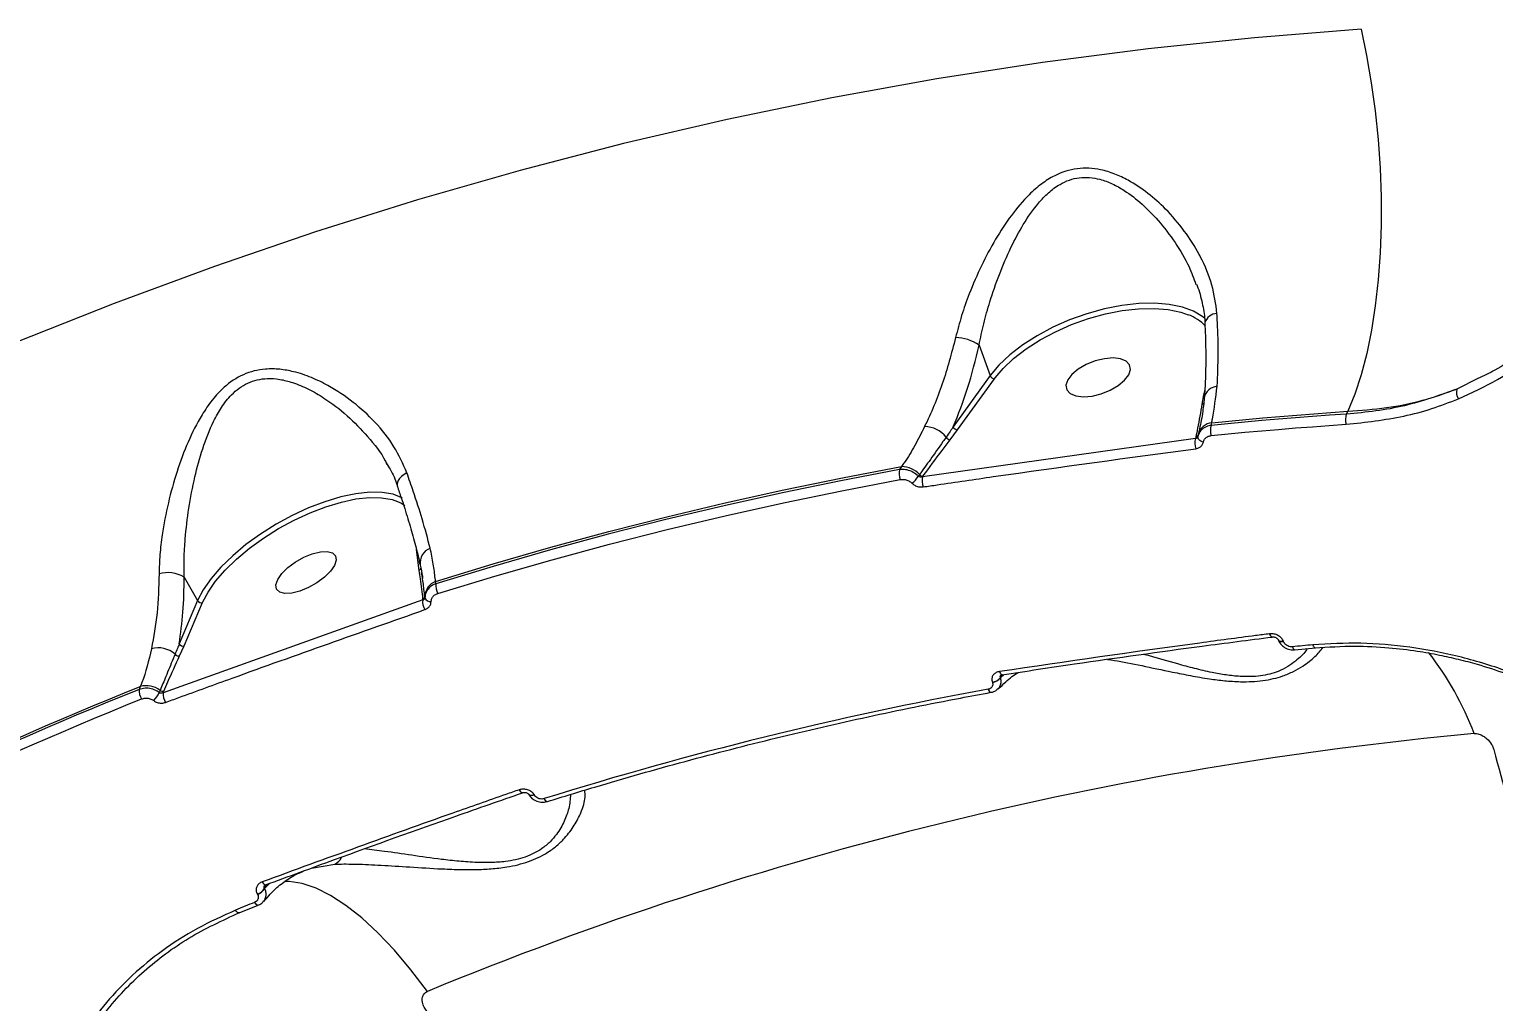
# Model space of a CAD drawing. Header units: millimetres. Extents: x -6328 to 5334, y -5037 to 4112.
# Drawn here: x -2770.5 to -2576.2, y 1034.1 to 1163.1 of the extents above; entities that cross this region are included whole.
import ezdxf

# ---------------------------------------------------------------- set-up
doc = ezdxf.new("R2010")
doc.units = ezdxf.units.MM
for name, color, linetype in [('DIKOM_ОБЪЕКТ', 7, 'Continuous'), ('DIKOM_РАЗМЕР_ЗОНА', 7, 'Continuous'), ('DIKOM_РАЗМЕР_ОБЪЕКТА', 7, 'Continuous')]:
    doc.layers.add(name, color=color, linetype=linetype)
doc.styles.add('style1', font='arial.ttf', dxfattribs={"width": 0.8})
doc.dimstyles.new('1-50', dxfattribs={"dimtxt": 300, "dimasz": 200, "dimexe": 100, "dimexo": 0, "dimgap": 100, "dimtad": 1, "dimtxsty": 'style1', "dimcen": 200, "dimclrd": 7, "dimclre": 7, "dimclrt": 7, "dimadec": 1, "dimazin": 2, "dimtfac": 1, "dimtmove": 0, "dimatfit": 2, "dimfxl": 0, "dimlwd": 25, "dimlwe": 18, "dimarcsym": 0})

# ---------------------------------------------------------------- blocks, each defined once
blk = doc.blocks.new('*D2')
at = {"layer": 'Defpoints', "color": 0, "transparency": 16777216}
for p in [(-5303.77, 2121.42), (-1621.11, 2121.42), (560.33, -2395.62)]:
    blk.add_point(p, dxfattribs=at)
at = {"layer": 'DIKOM_РАЗМЕР_ОБЪЕКТА', "color": 7, "lineweight": 18, "transparency": 16777216}
for p, q in [((-1621.11, 2121.42), (-5403.77, 2121.42)), ((560.33, -2395.62), (-5403.77, -2395.62))]:
    blk.add_line(p, q, dxfattribs=at)
at = {"layer": 'DIKOM_РАЗМЕР_ОБЪЕКТА', "color": 7, "lineweight": 25, "transparency": 16777216}
blk.add_line((-5303.77, -2195.62), (-5303.77, 1921.42), dxfattribs=at)
at = {"layer": 'DIKOM_РАЗМЕР_ОБЪЕКТА', "color": 7, "transparency": 16777216}
for points in [[(-5337.11, 1921.42), (-5270.44, 1921.42), (-5303.77, 2121.42)], [(-5337.11, -2195.62), (-5270.44, -2195.62), (-5303.77, -2395.62)]]:
    blk.add_solid(points, dxfattribs=at)
at = {"layer": 'DIKOM_РАЗМЕР_ОБЪЕКТА', "color": 7, "transparency": 16777216, "insert": (-5556.94, -137.1), "char_height": 300, "attachment_point": 5, "rotation": 90, "style": 'style1'}
blk.add_mtext('4500', dxfattribs=at)
blk = doc.blocks.new('*D3')
at = {"layer": 'Defpoints', "color": 0, "transparency": 16777216}
for p in [(-1814.92, 4111.71), (-5877.98, -3895.62), (33.33, -3895.62)]:
    blk.add_point(p, dxfattribs=at)
at = {"layer": 'DIKOM_РАЗМЕР_ЗОНА', "color": 7, "lineweight": 18, "transparency": 16777216}
for p, q in [((-1814.92, 4111.71), (-5977.98, 4111.71)), ((33.33, -3895.62), (-5977.98, -3895.62))]:
    blk.add_line(p, q, dxfattribs=at)
at = {"layer": 'DIKOM_РАЗМЕР_ЗОНА', "color": 7, "lineweight": 25, "transparency": 16777216}
blk.add_line((-5877.98, 3911.71), (-5877.98, -3695.62), dxfattribs=at)
at = {"layer": 'DIKOM_РАЗМЕР_ЗОНА', "color": 7, "transparency": 16777216}
for points in [[(-5911.31, 3911.71), (-5844.65, 3911.71), (-5877.98, 4111.71)], [(-5911.31, -3695.62), (-5844.65, -3695.62), (-5877.98, -3895.62)]]:
    blk.add_solid(points, dxfattribs=at)
at = {"layer": 'DIKOM_РАЗМЕР_ЗОНА', "color": 7, "transparency": 16777216, "insert": (-6131.15, 108.05), "char_height": 300, "attachment_point": 5, "rotation": 90, "style": 'style1'}
blk.add_mtext('8000', dxfattribs=at)

msp = doc.modelspace()

# ---------------------------------------------------------------- linework, layer by layer
at = {"layer": 'DIKOM_ОБЪЕКТ', "color": 7, "linetype": 'Continuous', "lineweight": 15}
for p, q in [((-2644.467, 1121.204), (-2642.985, 1117.156)), ((-2642.985, 1117.156), (-2647.891, 1110.363)), ((-2647.312, 1109.959), (-2642.405, 1116.752)), ((-2642.405, 1116.752), (-2642.321, 1116.867)), ((-2578.264, 1116.757), (-2581.068, 1115.363)), ((-2614.662, 1114.61), (-2614.887, 1113.374)), ((-2614.508, 1115.328), (-2614.662, 1114.61)), ((-2595.525, 1112.422), (-2595.726, 1112.05)), ((-2648.294, 1108.65), (-2647.312, 1109.959)), ((-2613.666, 1110.55), (-2613.59, 1110.91)), ((-2615.749, 1108.808), (-2651.961, 1103.731)), ((-2615.707, 1109.005), (-2615.749, 1108.808)), ((-2615.356, 1109.372), (-2615.416, 1109.091)), ((-2723.149, 1105.57), (-2723.052, 1105.368)), ((-2654.755, 1105.084), (-2655.032, 1104.692)), ((-2652.37, 1104.019), (-2652.536, 1103.789)), ((-2651.961, 1103.731), (-2651.909, 1103.804)), ((-2719.159, 1094.123), (-2718.975, 1092.31)), ((-2718.975, 1092.31), (-2718.83, 1091.279)), ((-2749.969, 1090.401), (-2748.184, 1087.302)), ((-2716.567, 1089.538), (-2716.6, 1089.853)), ((-2718.312, 1087.391), (-2752.753, 1075.068)), ((-2748.184, 1087.302), (-2750.633, 1081.552)), ((-2749.978, 1081.286), (-2747.529, 1087.036)), ((-2747.529, 1087.036), (-2747.478, 1087.153)), ((-2718.318, 1087.449), (-2718.312, 1087.391)), ((-2750.576, 1079.958), (-2749.978, 1081.286)), ((-2604.76, 1082.102), (-2604.749, 1082.072)), ((-2604.05, 1081.844), (-2604.058, 1081.865)), ((-2602.543, 1080.762), (-2599.832, 1081.02)), ((-2641.629, 1077.087), (-2641.389, 1077.453)), ((-2641.62, 1077.066), (-2641.629, 1077.087)), ((-2641.12, 1077.493), (-2641.62, 1077.066)), ((-2755.797, 1075.889), (-2755.957, 1075.508)), ((-2753.175, 1075.383), (-2753.3, 1075.089)), ((-2752.753, 1075.068), (-2752.664, 1075.277)), ((-2642.702, 1076.465), (-2642.694, 1076.443)), ((-2705.058, 1061.798), (-2705.043, 1061.803)), ((-2703.484, 1061.472), (-2703.496, 1061.493)), ((-2733.066, 1051.801), (-2729.997, 1052.325)), ((-2739.31, 1049.106), (-2739.067, 1049.608)), ((-2738.66, 1049.743), (-2739.298, 1049.085)), ((-2740.262, 1048.323), (-2740.249, 1048.302)), ((-2739.298, 1049.085), (-2739.31, 1049.106)), ((-2742.676, 1045.842), (-2740.153, 1046.873))]:
    msp.add_line(p, q, dxfattribs=at)
at = {"layer": 'DIKOM_ОБЪЕКТ', "color": 7, "linetype": 'Continuous', "lineweight": 15, "flags": 128}
for points in [[(-2593.769, 1163.129), (-2607.907, 1162.015), (-2622.008, 1160.547), (-2636.063, 1158.728), (-2650.065, 1156.558), (-2664.007, 1154.037), (-2677.881, 1151.169), (-2691.678, 1147.954), (-2705.393, 1144.394), (-2719.016, 1140.49), (-2732.541, 1136.246), (-2745.96, 1131.664), (-2759.266, 1126.745), (-2772.451, 1121.493), (-2785.508, 1115.91)], [(-2593.769, 1163.129), (-2593.03, 1159.635), (-2592.403, 1156.011), (-2591.894, 1152.29), (-2591.507, 1148.508), (-2591.247, 1144.697), (-2591.115, 1140.893), (-2591.113, 1137.131), (-2591.241, 1133.444), (-2591.497, 1129.867), (-2591.879, 1126.432), (-2592.384, 1123.17), (-2593.008, 1120.111), (-2593.743, 1117.284), (-2594.585, 1114.713), (-2595.525, 1112.422)], [(-2614.458, 1124.691), (-2614.781, 1124.964), (-2615.989, 1125.703), (-2617.479, 1126.259), (-2619.216, 1126.62), (-2621.163, 1126.778), (-2623.277, 1126.729), (-2625.512, 1126.475), (-2627.82, 1126.02), (-2630.148, 1125.375), (-2632.448, 1124.555), (-2634.667, 1123.576), (-2636.758, 1122.461), (-2638.675, 1121.234), (-2640.376, 1119.921), (-2641.823, 1118.552), (-2642.985, 1117.156)], [(-2642.321, 1116.867), (-2641.278, 1118.105), (-2639.875, 1119.433), (-2638.226, 1120.706), (-2636.367, 1121.896), (-2634.339, 1122.977), (-2632.187, 1123.926), (-2629.957, 1124.722), (-2627.699, 1125.347), (-2625.462, 1125.788), (-2623.294, 1126.035), (-2621.244, 1126.082), (-2619.356, 1125.929), (-2617.671, 1125.579), (-2616.703, 1125.249)], [(-2629.468, 1114.451), (-2628.248, 1114.749), (-2627.06, 1115.224), (-2626.002, 1115.837), (-2625.158, 1116.539), (-2624.597, 1117.272), (-2624.364, 1117.978), (-2624.479, 1118.598), (-2624.932, 1119.084), (-2625.686, 1119.394), (-2626.681, 1119.505), (-2627.835, 1119.408), (-2629.055, 1119.11), (-2630.243, 1118.635), (-2631.301, 1118.021), (-2632.145, 1117.32), (-2632.706, 1116.587), (-2632.939, 1115.881), (-2632.824, 1115.261), (-2632.371, 1114.775), (-2631.617, 1114.464), (-2630.622, 1114.353), (-2629.468, 1114.451)], [(-2595.726, 1112.05), (-2597.971, 1111.896), (-2600.216, 1111.733), (-2602.46, 1111.56), (-2604.703, 1111.377), (-2606.946, 1111.185), (-2609.187, 1110.983), (-2611.427, 1110.771), (-2613.666, 1110.55)], [(-2613.59, 1110.91), (-2611.335, 1111.134), (-2609.079, 1111.347), (-2606.823, 1111.551), (-2604.565, 1111.744), (-2602.306, 1111.929), (-2600.047, 1112.103), (-2597.786, 1112.267), (-2595.525, 1112.422)], [(-2613.648, 1109.2), (-2611.414, 1109.421), (-2609.179, 1109.632), (-2606.943, 1109.834), (-2604.706, 1110.026), (-2602.468, 1110.208), (-2600.228, 1110.381), (-2597.989, 1110.544), (-2595.748, 1110.698)], [(-2614.695, 1108.327), (-2614.862, 1108.383), (-2615.015, 1108.453), (-2615.149, 1108.536), (-2615.261, 1108.63), (-2615.347, 1108.731), (-2615.404, 1108.835), (-2615.43, 1108.941), (-2615.425, 1109.043)], [(-2720.417, 1104.262), (-2720.79, 1104.035), (-2721.113, 1103.782), (-2721.374, 1103.511), (-2721.564, 1103.233), (-2721.678, 1102.956), (-2721.711, 1102.689), (-2721.681, 1102.499)], [(-2716.6, 1089.853), (-2708.975, 1092.169), (-2701.316, 1094.368), (-2693.626, 1096.45), (-2685.906, 1098.414), (-2678.157, 1100.259), (-2670.381, 1101.986), (-2662.58, 1103.595), (-2654.755, 1105.084)], [(-2655.032, 1104.692), (-2662.817, 1103.209), (-2670.579, 1101.607), (-2678.316, 1099.888), (-2686.026, 1098.051), (-2693.708, 1096.097), (-2701.359, 1094.027), (-2708.98, 1091.84), (-2716.567, 1089.538)], [(-2716.32, 1088.236), (-2708.749, 1090.533), (-2701.146, 1092.715), (-2693.511, 1094.781), (-2685.847, 1096.73), (-2678.154, 1098.563), (-2670.435, 1100.278), (-2662.69, 1101.876), (-2654.922, 1103.356)], [(-2720.981, 1100.897), (-2721.064, 1100.944), (-2722.241, 1101.409), (-2723.675, 1101.656), (-2725.336, 1101.679), (-2727.187, 1101.478), (-2729.188, 1101.056), (-2731.294, 1100.424), (-2733.459, 1099.595), (-2735.637, 1098.587), (-2737.779, 1097.422), (-2739.839, 1096.126), (-2741.771, 1094.727), (-2743.533, 1093.256), (-2745.087, 1091.745), (-2746.398, 1090.227), (-2747.438, 1088.735), (-2748.184, 1087.302)], [(-2747.478, 1087.153), (-2746.806, 1088.425), (-2745.797, 1089.872), (-2744.526, 1091.344), (-2743.019, 1092.809), (-2741.31, 1094.236), (-2739.437, 1095.592), (-2737.44, 1096.849), (-2735.362, 1097.978), (-2733.251, 1098.956), (-2731.151, 1099.76), (-2729.108, 1100.373), (-2727.169, 1100.782), (-2725.374, 1100.977), (-2723.763, 1100.955), (-2722.372, 1100.715), (-2721.993, 1100.599)], [(-2721.993, 1100.599), (-2721.231, 1100.264), (-2720.691, 1099.907)], [(-2734.604, 1088.559), (-2735.679, 1088.292), (-2736.6, 1088.248), (-2737.294, 1088.43), (-2737.703, 1088.822), (-2737.796, 1089.395), (-2737.563, 1090.1), (-2737.025, 1090.882), (-2736.224, 1091.676), (-2735.226, 1092.418), (-2734.111, 1093.049), (-2732.97, 1093.516), (-2731.896, 1093.783), (-2730.974, 1093.827), (-2730.28, 1093.646), (-2729.871, 1093.253), (-2729.779, 1092.681), (-2730.011, 1091.975), (-2730.55, 1091.194), (-2731.35, 1090.4), (-2732.348, 1089.657), (-2733.463, 1089.027), (-2734.604, 1088.559)], [(-2718.025, 1087.661), (-2718.034, 1087.751), (-2718.044, 1087.846)], [(-2605.919, 1082.887), (-2605.856, 1082.745), (-2605.786, 1082.63), (-2605.713, 1082.546), (-2605.639, 1082.497), (-2605.572, 1082.483)], [(-2605.572, 1082.483), (-2605.567, 1082.483), (-2605.556, 1082.484)], [(-2604.058, 1081.865), (-2604.214, 1081.855), (-2604.358, 1081.862), (-2604.486, 1081.887), (-2604.595, 1081.93), (-2604.68, 1081.988), (-2604.74, 1082.06), (-2604.762, 1082.107)], [(-2604.05, 1081.844), (-2604.206, 1081.833), (-2604.35, 1081.841), (-2604.478, 1081.866), (-2604.587, 1081.908), (-2604.672, 1081.966), (-2604.732, 1082.038), (-2604.751, 1082.078)], [(-2602.873, 1081.164), (-2602.823, 1081.038), (-2602.768, 1080.933), (-2602.709, 1080.85), (-2602.648, 1080.794), (-2602.586, 1080.765), (-2602.543, 1080.762)], [(-2641.756, 1077.879), (-2641.694, 1077.737), (-2641.627, 1077.622), (-2641.557, 1077.537), (-2641.487, 1077.487), (-2641.422, 1077.472)], [(-2641.422, 1077.472), (-2641.42, 1077.472), (-2641.409, 1077.473)], [(-2755.957, 1075.508), (-2758.045, 1074.663), (-2760.13, 1073.81), (-2762.212, 1072.947), (-2764.29, 1072.076), (-2766.364, 1071.195), (-2768.435, 1070.306), (-2770.502, 1069.407), (-2772.566, 1068.5)], [(-2772.521, 1068.833), (-2770.444, 1069.747), (-2768.362, 1070.652), (-2766.277, 1071.548), (-2764.188, 1072.434), (-2762.095, 1073.312), (-2759.999, 1074.18), (-2757.9, 1075.039), (-2755.797, 1075.889)], [(-2643.266, 1075.519), (-2643.206, 1075.395), (-2643.142, 1075.29), (-2643.077, 1075.209), (-2643.011, 1075.153), (-2642.947, 1075.125), (-2642.892, 1075.123)], [(-2772.193, 1067.245), (-2770.134, 1068.15), (-2768.072, 1069.046), (-2766.006, 1069.934), (-2763.936, 1070.813), (-2761.862, 1071.682), (-2759.786, 1072.543), (-2757.705, 1073.394), (-2755.622, 1074.237)], [(-2705.513, 1062.177), (-2705.424, 1062.042), (-2705.332, 1061.933), (-2705.243, 1061.853), (-2705.157, 1061.807), (-2705.08, 1061.795), (-2705.058, 1061.798)], [(-2704.223, 1061.565), (-2704.21, 1061.542), (-2704.206, 1061.536)], [(-2703.496, 1061.493), (-2703.646, 1061.45), (-2703.788, 1061.425), (-2703.916, 1061.42), (-2704.028, 1061.434), (-2704.12, 1061.466), (-2704.188, 1061.517), (-2704.219, 1061.557)], [(-2703.484, 1061.472), (-2703.634, 1061.429), (-2703.776, 1061.405), (-2703.904, 1061.399), (-2704.016, 1061.413), (-2704.107, 1061.446), (-2704.176, 1061.496), (-2704.205, 1061.535)], [(-2702.202, 1061.005), (-2702.129, 1060.884), (-2702.053, 1060.782), (-2701.978, 1060.704), (-2701.905, 1060.65), (-2701.836, 1060.622), (-2701.774, 1060.622), (-2701.771, 1060.623)], [(-2739.608, 1049.964), (-2739.52, 1049.828), (-2739.43, 1049.718), (-2739.343, 1049.637), (-2739.262, 1049.589), (-2739.19, 1049.576), (-2739.168, 1049.579)], [(-2717.681, 1035.427), (-2719.88, 1038.292), (-2722.078, 1040.885), (-2724.259, 1043.185), (-2726.406, 1045.175), (-2728.501, 1046.839), (-2730.53, 1048.165), (-2732.475, 1049.141), (-2734.322, 1049.76), (-2736.056, 1050.018), (-2736.646, 1050.023)], [(-2742.677, 1045.842), (-2742.696, 1045.836), (-2742.758, 1045.836), (-2742.83, 1045.862), (-2742.908, 1045.914), (-2742.99, 1045.99), (-2743.074, 1046.089), (-2743.157, 1046.207)], [(-2740.631, 1047.239), (-2740.548, 1047.121), (-2740.465, 1047.022), (-2740.383, 1046.946), (-2740.305, 1046.893), (-2740.234, 1046.867), (-2740.171, 1046.867), (-2740.153, 1046.873)]]:
    msp.add_lwpolyline(points, dxfattribs=at)
at = {"layer": 'DIKOM_ОБЪЕКТ', "color": 7, "linetype": 'Continuous', "lineweight": 15}
for centre, radius, start, end in [((-2612.799, 1123.632), 1.786, 92.97932, 161.87466), ((-2618.911, 1119.448), 6.207, 43.58124, 69.16635), ((-2647.641, 1116.64), 5.559, 55.19138, 89.43119), ((-2642.385, 1117.398), 0.647, 201.98052, 268.24128), ((-2612.644, 1113.799), 1.965, 96.37841, 168.33181), ((-2579.62, 1114.975), 1.499, 165.00875, 217.04852), ((-2614.983, 1113.84), 0.476, 281.70451, 315.4785), ((-2593.57, 1111.338), 2.27, 161.7239, 196.38893), ((-2651.799, 1106.574), 3.827, 39.25274, 88.56418), ((-2647.292, 1110.605), 0.647, 201.98052, 268.24128), ((-2613.34, 1108.84), 2.085, 96.88522, 165.25657), ((-2611.517, 1109.903), 2.244, 163.26103, 198.247), ((-2648.252, 1109.313), 0.665, 208.52767, 266.35953), ((-2613.675, 1108.209), 2.158, 163.88281, 200.32863), ((-2615.77, 1109.415), 0.415, 278.69486, 345.45627), ((-2652.899, 1104.195), 2.19, 166.88576, 202.53231), ((-2654.757, 1101.876), 3.208, 41.91885, 89.9602), ((-2655.503, 1105.684), 3.521, 307.09426, 327.42858), ((-2651.889, 1104.447), 0.644, 221.68398, 268.25317), ((-2649.736, 1103.186), 2.291, 166.22664, 200.41974), ((-2719.177, 1092.753), 0.486, 294.49625, 330.00279), ((-2716.588, 1092.303), 2.071, 110.53413, 187.77657), ((-2752.131, 1086.843), 4.163, 58.71563, 106.4292), ((-2719.028, 1091.71), 0.474, 294.68774, 347.97264), ((-2715.767, 1087.731), 2.279, 111.42081, 177.12163), ((-2714.464, 1089.263), 2.121, 172.54841, 208.96195), ((-2747.676, 1087.614), 0.596, 211.48515, 284.25692), ((-2716.286, 1087.153), 2.039, 173.28854, 211.2025), ((-2718.498, 1087.867), 0.455, 293.39087, 357.34207), ((-2717.258, 1087.993), 0.835, 203.39561, 274.13575), ((-2753.438, 1077.656), 3.377, 48.11496, 105.16378), ((-2750.125, 1081.864), 0.596, 211.48515, 284.25692), ((-2554.538, 587.8), 495.726, 95.28041, 95.59545), ((-2750.71, 1080.551), 0.608, 218.77578, 282.66626), ((-2617.686, 1054.824), 41.67, 20.83339, 37.91309), ((-2642.906, 1078.053), 1.601, 277.30718, 322.90496), ((-2642.897, 1078.031), 1.601, 277.30811, 322.90914), ((-2753.876, 1075.377), 2.085, 176.40003, 213.15404), ((-2754.988, 1073.035), 2.966, 52.32448, 105.83107), ((-2756.878, 1076.698), 3.923, 316.90615, 335.78252), ((-2752.81, 1075.854), 0.595, 232.25245, 284.23588), ((-2750.593, 1074.907), 2.166, 175.72287, 211.25105), ((-2554.658, 588.801), 494.719, 100.31782, 107.35192), ((-2534.473, 590.693), 480.992, 95.28057, 112.38917), ((-2730.742, 1053.988), 1.822, 294.1231, 335.81532), ((-2740.825, 1049.976), 1.747, 288.80637, 330.11721), ((-2740.812, 1049.955), 1.747, 288.80722, 330.12169), ((-2553.732, 586.14), 497.537, 112.0644, 112.37867)]:
    msp.add_arc(centre, radius, start, end, dxfattribs=at)
for points, knots in [([(-2580.816, 1114.072), (-2579.054, 1114.883), (-2575.805, 1116.379), (-2571.647, 1119.278), (-2568.145, 1122.412), (-2565.129, 1125.96), (-2562.639, 1129.885), (-2560.682, 1134.134), (-2559.269, 1138.668), (-2558.445, 1143.449), (-2558.148, 1148.405), (-2558.433, 1151.804), (-2558.575, 1153.501)], [0, 0, 0, 0, 0.1166812, 0.2150846, 0.3137979, 0.4122009, 0.510061, 0.6082268, 0.7060845, 0.8039539, 0.9021323, 1, 1, 1, 1]), ([(-2559.221, 1153.937), (-2559.047, 1151.483), (-2558.783, 1147.769), (-2559.278, 1142.983), (-2560.16, 1138.339), (-2561.681, 1133.95), (-2563.791, 1129.911), (-2566.303, 1126.118), (-2569.38, 1122.719), (-2572.985, 1119.821), (-2575.619, 1118.001), (-2577.495, 1117.119), (-2578.264, 1116.757)], [0, 0, 0, 0, 0.1546351, 0.2339744, 0.3138952, 0.4686421, 0.5480155, 0.6279626, 0.7837306, 0.8636268, 0.9441016, 1, 1, 1, 1]), ([(-2612.892, 1125.416), (-2613.057, 1126.673), (-2613.395, 1129.239), (-2614.506, 1131.821), (-2615.766, 1134.215), (-2617.167, 1136.418), (-2619.488, 1139.139), (-2622.015, 1141.407), (-2624.306, 1142.949), (-2626.447, 1143.961), (-2628.697, 1144.653), (-2631.476, 1144.81), (-2634.151, 1143.944), (-2636.227, 1142.62), (-2638.195, 1140.891), (-2640.253, 1138.444), (-2642.339, 1135.25), (-2644.202, 1131.745), (-2645.683, 1128.322), (-2646.835, 1125.104), (-2647.334, 1123.173), (-2647.585, 1122.199)], [0, 0, 0, 0, 0.0713192, 0.1455334, 0.1511418, 0.2166827, 0.2835494, 0.3372077, 0.3918209, 0.425165, 0.4591144, 0.5134567, 0.5679412, 0.6040748, 0.6411273, 0.7022452, 0.7649113, 0.8302388, 0.8968703, 0.9479885, 1, 1, 1, 1]), ([(-2644.467, 1121.204), (-2644.276, 1122.15), (-2643.889, 1124.057), (-2642.99, 1127.214), (-2641.81, 1130.621), (-2640.332, 1134.073), (-2638.633, 1137.276), (-2636.959, 1139.707), (-2635.288, 1141.462), (-2633.546, 1142.774), (-2631.196, 1143.628), (-2628.738, 1143.397), (-2626.753, 1142.648), (-2624.843, 1141.575), (-2622.775, 1139.957), (-2620.498, 1137.63), (-2618.392, 1134.836), (-2616.666, 1131.974), (-2615.969, 1130.05), (-2615.685, 1129.266)], [0, 0, 0, 0, 0.0587772, 0.1185253, 0.193584, 0.2699873, 0.3388765, 0.4091542, 0.4481524, 0.488114, 0.5448933, 0.6015945, 0.63745, 0.6742192, 0.7343082, 0.795616, 0.8708449, 0.9473752, 1, 1, 1, 1]), ([(-2615.612, 1129.287), (-2615.584, 1129.222), (-2615.227, 1128.405), (-2614.848, 1126.828), (-2614.509, 1125.175), (-2614.516, 1124.313), (-2614.517, 1124.176)], [0, 0, 0, 0, 0.0385877, 0.4893304, 0.9183285, 1, 1, 1, 1]), ([(-2612.862, 1115.752), (-2612.798, 1117.165), (-2612.679, 1119.775), (-2612.769, 1123.163), (-2612.869, 1125.007), (-2612.892, 1125.416)], [0, 0, 0, 0, 0.4786869, 0.8843747, 1, 1, 1, 1]), ([(-2614.514, 1124.185), (-2614.484, 1123.599), (-2614.399, 1121.967), (-2614.37, 1119.467), (-2614.408, 1116.692), (-2614.517, 1115.031), (-2614.572, 1114.205)], [0, 0, 0, 0, 0.158075, 0.440026, 0.7214576, 1, 1, 1, 1]), ([(-2647.585, 1122.199), (-2648.136, 1120.111), (-2649.252, 1115.874), (-2650.832, 1112.163), (-2651.698, 1110.41), (-2651.703, 1110.4)], [0, 0, 0, 0, 0.4913944, 0.9970665, 1, 1, 1, 1]), ([(-2647.891, 1110.363), (-2647.226, 1112.027), (-2645.881, 1115.389), (-2644.942, 1119.252), (-2644.467, 1121.204)], [0, 0, 0, 0, 0.4947656, 1, 1, 1, 1]), ([(-2720.417, 1104.262), (-2720.934, 1105.436), (-2721.988, 1107.827), (-2724.514, 1110.959), (-2727.486, 1113.699), (-2730.381, 1115.641), (-2733.08, 1116.951), (-2735.234, 1117.675), (-2737.292, 1118.045), (-2739.567, 1118.089), (-2742.188, 1117.447), (-2744.534, 1115.859), (-2746.292, 1113.946), (-2747.938, 1111.538), (-2749.529, 1108.349), (-2750.986, 1104.401), (-2752.135, 1100.242), (-2752.846, 1096.533), (-2753.232, 1093.366), (-2753.283, 1091.684), (-2753.308, 1090.836)], [0, 0, 0, 0, 0.0741124, 0.1510356, 0.2205987, 0.2917262, 0.3343346, 0.3775455, 0.4100567, 0.4432595, 0.4962516, 0.5490834, 0.5885348, 0.6289782, 0.6961141, 0.7650066, 0.8354346, 0.9076279, 0.9534372, 1, 1, 1, 1]), ([(-2749.969, 1090.401), (-2749.983, 1091.22), (-2750.011, 1092.872), (-2749.826, 1095.94), (-2749.394, 1099.582), (-2748.625, 1103.614), (-2747.57, 1107.506), (-2746.378, 1110.604), (-2745.053, 1112.984), (-2743.629, 1114.822), (-2741.613, 1116.341), (-2739.289, 1116.86), (-2737.262, 1116.702), (-2735.405, 1116.231), (-2733.43, 1115.395), (-2730.962, 1113.962), (-2728.259, 1111.889), (-2725.553, 1109.052), (-2723.787, 1106.911), (-2723.19, 1105.656), (-2723.149, 1105.57)], [0, 0, 0, 0, 0.0505675, 0.101924, 0.1799132, 0.259716, 0.3329743, 0.4077693, 0.4491042, 0.4913942, 0.5446466, 0.5976295, 0.6309344, 0.6652692, 0.7107602, 0.7570248, 0.8335161, 0.9115732, 0.9939149, 1, 1, 1, 1]), ([(-2613.59, 1110.91), (-2613.556, 1111.078), (-2613.274, 1112.501), (-2613.055, 1114.228), (-2612.862, 1115.752)], [0, 0, 0, 0, 0.1178594, 1, 1, 1, 1]), ([(-2614.569, 1114.198), (-2614.642, 1113.507), (-2614.801, 1111.992), (-2615.146, 1110.359), (-2615.322, 1109.54), (-2615.354, 1109.391)], [0, 0, 0, 0, 0.4065359, 0.8922029, 1, 1, 1, 1]), ([(-2595.748, 1110.698), (-2593.165, 1110.979), (-2589.258, 1111.405), (-2584.346, 1112.726), (-2581.995, 1113.622), (-2580.816, 1114.072)], [0, 0, 0, 0, 0.4927604, 0.7454691, 1, 1, 1, 1]), ([(-2581.068, 1115.363), (-2583.343, 1114.553), (-2586.785, 1113.327), (-2591.79, 1112.406), (-2594.411, 1112.169), (-2595.726, 1112.05)], [0, 0, 0, 0, 0.4928082, 0.7454985, 1, 1, 1, 1]), ([(-2595.525, 1112.422), (-2593.798, 1112.548), (-2590.402, 1112.794), (-2585.547, 1113.788), (-2582.567, 1114.836), (-2581.068, 1115.363)], [0, 0, 0, 0, 0.3395438, 0.667762, 1, 1, 1, 1]), ([(-2614.887, 1113.374), (-2615.069, 1112.307), (-2615.318, 1110.856), (-2615.625, 1109.392), (-2615.707, 1109.005)], [0, 0, 0, 0, 0.7353037, 1, 1, 1, 1]), ([(-2651.703, 1110.4), (-2652.128, 1109.549), (-2652.979, 1107.84), (-2654.002, 1106.138), (-2654.631, 1105.256), (-2654.755, 1105.084)], [0, 0, 0, 0, 0.4438965, 0.8911134, 1, 1, 1, 1]), ([(-2647.891, 1110.363), (-2648.027, 1110.162), (-2648.333, 1109.704), (-2648.656, 1109.25), (-2648.836, 1108.996)], [0, 0, 0, 0, 0.4403356, 1, 1, 1, 1]), ([(-2613.666, 1110.55), (-2613.773, 1110.531), (-2614.14, 1110.469), (-2614.697, 1110.209), (-2615.221, 1109.705), (-2615.357, 1109.264), (-2615.425, 1109.043)], [0, 0, 0, 0, 0.1209496, 0.4144473, 0.7069479, 1, 1, 1, 1]), ([(-2648.836, 1108.996), (-2648.978, 1108.796), (-2649.687, 1107.797), (-2650.859, 1106.126), (-2651.89, 1104.688), (-2652.37, 1104.019)], [0, 0, 0, 0, 0.1178903, 0.5894817, 1, 1, 1, 1]), ([(-2651.909, 1103.804), (-2651.073, 1104.949), (-2649.894, 1106.564), (-2648.655, 1108.179), (-2648.294, 1108.65)], [0, 0, 0, 0, 0.7088229, 1, 1, 1, 1]), ([(-2615.425, 1109.043), (-2615.438, 1109.002), (-2615.465, 1108.918), (-2615.566, 1108.838), (-2615.668, 1108.809), (-2615.733, 1108.808), (-2615.749, 1108.808)], [0, 0, 0, 0, 0.2930283, 0.5923651, 0.9005743, 1, 1, 1, 1]), ([(-2615.699, 1107.459), (-2615.65, 1107.467), (-2615.447, 1107.5), (-2615.129, 1107.64), (-2614.816, 1107.933), (-2614.736, 1108.196), (-2614.695, 1108.327)], [0, 0, 0, 0, 0.0963825, 0.3985513, 0.6990818, 1, 1, 1, 1]), ([(-2614.695, 1108.327), (-2614.655, 1108.459), (-2614.574, 1108.722), (-2614.262, 1109.015), (-2613.931, 1109.161), (-2613.712, 1109.192), (-2613.648, 1109.2)], [0, 0, 0, 0, 0.2927357, 0.5851066, 0.8788379, 1, 1, 1, 1]), ([(-2651.883, 1102.386), (-2651.263, 1102.478), (-2648.163, 1102.939), (-2636.069, 1104.71), (-2624.651, 1106.251), (-2615.699, 1107.459)], [0, 0, 0, 0, 0.0512253, 0.2561273, 1, 1, 1, 1]), ([(-2723.144, 1105.57), (-2722.968, 1105.289), (-2722.388, 1104.364), (-2721.903, 1103.319), (-2721.699, 1102.559), (-2721.679, 1102.485)], [0, 0, 0, 0, 0.2818649, 0.9302988, 1, 1, 1, 1]), ([(-2717.314, 1094.242), (-2717.65, 1095.513), (-2718.266, 1097.839), (-2719.378, 1101.305), (-2720.128, 1103.439), (-2720.417, 1104.262)], [0, 0, 0, 0, 0.4251179, 0.7780799, 1, 1, 1, 1]), ([(-2652.536, 1103.789), (-2652.59, 1103.841), (-2652.843, 1104.086), (-2653.398, 1104.444), (-2654.227, 1104.724), (-2654.764, 1104.703), (-2655.032, 1104.692)], [0, 0, 0, 0, 0.0813858, 0.3857913, 0.6937318, 1, 1, 1, 1]), ([(-2721.693, 1102.494), (-2721.511, 1101.966), (-2720.994, 1100.458), (-2720.265, 1098.126), (-2719.513, 1095.531), (-2718.976, 1093.496), (-2718.74, 1092.418), (-2718.661, 1092.057)], [0, 0, 0, 0, 0.1334528, 0.3807489, 0.6285567, 0.8757912, 1, 1, 1, 1]), ([(-2654.922, 1103.356), (-2654.755, 1103.371), (-2654.422, 1103.402), (-2653.909, 1103.255), (-2653.567, 1103.051), (-2653.412, 1102.906), (-2653.38, 1102.876)], [0, 0, 0, 0, 0.30774, 0.6158747, 0.9190999, 1, 1, 1, 1]), ([(-2653.38, 1102.876), (-2653.36, 1102.856), (-2653.218, 1102.722), (-2652.898, 1102.517), (-2652.388, 1102.356), (-2652.051, 1102.376), (-2651.883, 1102.386)], [0, 0, 0, 0, 0.0523938, 0.3650475, 0.6827341, 1, 1, 1, 1]), ([(-2651.961, 1103.731), (-2652.028, 1103.713), (-2652.157, 1103.677), (-2652.352, 1103.693), (-2652.476, 1103.743), (-2652.529, 1103.783), (-2652.536, 1103.789)], [0, 0, 0, 0, 0.3345066, 0.654902, 0.9517867, 1, 1, 1, 1]), ([(-2716.6, 1089.853), (-2716.618, 1089.991), (-2716.71, 1090.691), (-2716.873, 1092.1), (-2717.167, 1093.526), (-2717.314, 1094.242)], [0, 0, 0, 0, 0.1088866, 0.5528039, 1, 1, 1, 1]), ([(-2753.308, 1090.836), (-2753.357, 1089.076), (-2753.456, 1085.515), (-2754.03, 1082.46), (-2754.321, 1080.915)], [0, 0, 0, 0, 0.4942419, 1, 1, 1, 1]), ([(-2718.83, 1091.279), (-2718.77, 1090.912), (-2718.563, 1089.653), (-2718.42, 1088.363), (-2718.318, 1087.449)], [0, 0, 0, 0, 0.2911771, 1, 1, 1, 1]), ([(-2718.65, 1092.02), (-2718.535, 1091.516), (-2718.396, 1090.91), (-2718.335, 1090.34), (-2718.325, 1090.245)], [0, 0, 0, 0, 0.8320325, 1, 1, 1, 1]), ([(-2718.044, 1087.846), (-2718.06, 1087.999), (-2718.141, 1088.767), (-2718.257, 1089.821), (-2718.406, 1090.732), (-2718.452, 1091.012)], [0, 0, 0, 0, 0.1476568, 0.7383038, 1, 1, 1, 1]), ([(-2750.633, 1081.552), (-2750.437, 1082.927), (-2750.042, 1085.699), (-2749.994, 1088.825), (-2749.969, 1090.401)], [0, 0, 0, 0, 0.4960566, 1, 1, 1, 1]), ([(-2716.567, 1089.538), (-2716.658, 1089.502), (-2716.997, 1089.366), (-2717.494, 1088.999), (-2717.929, 1088.38), (-2717.993, 1087.901), (-2718.025, 1087.661)], [0, 0, 0, 0, 0.1092315, 0.4079413, 0.7031128, 1, 1, 1, 1]), ([(-2718.025, 1087.661), (-2718.032, 1087.618), (-2718.047, 1087.53), (-2718.14, 1087.441), (-2718.236, 1087.402), (-2718.298, 1087.393), (-2718.312, 1087.391)], [0, 0, 0, 0, 0.2865198, 0.589779, 0.9137368, 1, 1, 1, 1]), ([(-2718.031, 1086.096), (-2717.992, 1086.111), (-2717.805, 1086.181), (-2717.519, 1086.377), (-2717.256, 1086.733), (-2717.217, 1087.017), (-2717.198, 1087.159)], [0, 0, 0, 0, 0.0810482, 0.3908327, 0.6951449, 1, 1, 1, 1]), ([(-2717.198, 1087.159), (-2717.179, 1087.301), (-2717.14, 1087.585), (-2716.877, 1087.94), (-2716.579, 1088.145), (-2716.375, 1088.217), (-2716.32, 1088.236)], [0, 0, 0, 0, 0.2954348, 0.5903659, 0.8901389, 1, 1, 1, 1]), ([(-2752.444, 1073.783), (-2751.855, 1073.998), (-2748.91, 1075.076), (-2737.419, 1079.258), (-2726.551, 1083.091), (-2718.031, 1086.096)], [0, 0, 0, 0, 0.0512253, 0.2561273, 1, 1, 1, 1]), ([(-2605.919, 1082.887), (-2606.534, 1082.807), (-2609.609, 1082.408), (-2621.516, 1080.832), (-2632.875, 1079.175), (-2641.756, 1077.879)], [0, 0, 0, 0, 0.0517104, 0.2585534, 1, 1, 1, 1]), ([(-2604.058, 1081.865), (-2604.096, 1081.949), (-2604.195, 1082.166), (-2604.486, 1082.482), (-2604.92, 1082.752), (-2605.425, 1082.909), (-2605.754, 1082.894), (-2605.919, 1082.887)], [0, 0, 0, 0, 0.1342544, 0.3469772, 0.5632481, 0.7817386, 1, 1, 1, 1]), ([(-2754.321, 1080.915), (-2754.682, 1079.35), (-2755.092, 1077.576), (-2755.723, 1076.067), (-2755.797, 1075.889)], [0, 0, 0, 0, 0.8821406, 1, 1, 1, 1]), ([(-2750.633, 1081.552), (-2750.709, 1081.352), (-2750.884, 1080.891), (-2751.075, 1080.43), (-2751.183, 1080.17)], [0, 0, 0, 0, 0.4352963, 1, 1, 1, 1]), ([(-2641.418, 1077.449), (-2638.207, 1077.934), (-2629.325, 1079.274), (-2617.373, 1080.943), (-2608.663, 1082.062), (-2605.568, 1082.46)], [0, 0, 0, 0, 0.2674653, 0.7397416, 1, 1, 1, 1]), ([(-2627.422, 1079.499), (-2627.116, 1079.454), (-2625.77, 1079.257), (-2622.885, 1078.668), (-2619.464, 1077.943), (-2616.401, 1077.33), (-2614.081, 1076.929), (-2611.855, 1076.644), (-2609.456, 1076.481), (-2606.726, 1076.596), (-2604.366, 1077.165), (-2602.682, 1077.883), (-2601.194, 1078.75), (-2599.815, 1079.861), (-2599.127, 1080.669), (-2598.785, 1081.071)], [0, 0, 0, 0, 0.0369103, 0.1622225, 0.290534, 0.360404, 0.4311652, 0.485591, 0.5411816, 0.6225217, 0.70405, 0.7582282, 0.813834, 0.9075033, 1, 1, 1, 1]), ([(-2600.911, 1080.917), (-2600.974, 1080.821), (-2601.33, 1080.274), (-2602.182, 1079.439), (-2603.46, 1078.518), (-2604.916, 1077.78), (-2607.042, 1077.213), (-2609.519, 1077.164), (-2611.699, 1077.405), (-2613.736, 1077.775), (-2615.888, 1078.285), (-2618.689, 1079.039), (-2620.98, 1079.717), (-2622.359, 1080.099), (-2622.618, 1080.17)], [0, 0, 0, 0, 0.0263083, 0.1490804, 0.2163684, 0.285313, 0.3838263, 0.4821927, 0.5495628, 0.6188954, 0.7081617, 0.7987343, 0.96216, 1, 1, 1, 1]), ([(-2605.555, 1082.482), (-2605.544, 1082.484), (-2605.493, 1082.494), (-2605.359, 1082.487), (-2605.182, 1082.444), (-2605.02, 1082.37), (-2604.89, 1082.277), (-2604.8, 1082.182), (-2604.765, 1082.117), (-2604.763, 1082.107), (-2604.762, 1082.105)], [0, 0, 0, 0, 0.0441693, 0.2150942, 0.365118, 0.5188448, 0.6560415, 0.7998127, 0.9606064, 1, 1, 1, 1]), ([(-2604.738, 1082.084), (-2604.729, 1082.047), (-2604.665, 1081.797), (-2604.34, 1081.388), (-2603.765, 1080.958), (-2603.115, 1080.731), (-2602.708, 1080.777), (-2602.549, 1080.795)], [0, 0, 0, 0, 0.0427895, 0.2896128, 0.5518572, 0.8249279, 1, 1, 1, 1]), ([(-2602.873, 1081.164), (-2602.875, 1081.164), (-2602.978, 1081.154), (-2603.195, 1081.164), (-2603.47, 1081.254), (-2603.719, 1081.399), (-2603.926, 1081.589), (-2604.01, 1081.762), (-2604.05, 1081.844)], [0, 0, 0, 0, 0.0043468, 0.2198207, 0.4355752, 0.5682506, 0.7938306, 1, 1, 1, 1]), ([(-2538.015, 1045.558), (-2538.763, 1047.195), (-2540.257, 1050.468), (-2543.442, 1055.327), (-2547.263, 1060.031), (-2551.73, 1064.49), (-2556.759, 1068.606), (-2562.273, 1072.289), (-2568.184, 1075.46), (-2574.403, 1078.045), (-2580.818, 1079.985), (-2587.32, 1081.221), (-2593.827, 1081.789), (-2598.048, 1081.545), (-2600.16, 1081.422)], [0, 0, 0, 0, 0.0836186, 0.1671661, 0.2504175, 0.3338525, 0.4173036, 0.5004885, 0.5837385, 0.6671385, 0.7504577, 0.8333964, 0.916628, 1, 1, 1, 1]), ([(-2600.16, 1081.422), (-2600.126, 1081.34), (-2600.059, 1081.175), (-2599.956, 1081.047), (-2599.897, 1081.04), (-2599.877, 1081.038)], [0, 0, 0, 0, 0.4017111, 0.8034223, 1, 1, 1, 1]), ([(-2599.878, 1081.024), (-2598.13, 1081.136), (-2594.899, 1081.343), (-2590.335, 1081.108), (-2586.564, 1080.663), (-2583.493, 1080.119), (-2580.844, 1079.526), (-2576.634, 1078.403), (-2570.754, 1076.307), (-2564.339, 1073.108), (-2559.086, 1069.809), (-2554.986, 1066.762), (-2551.941, 1064.119), (-2549.665, 1061.916), (-2547.784, 1059.946), (-2545.593, 1057.41), (-2543.157, 1054.168), (-2540.634, 1050.201), (-2539.323, 1047.313), (-2538.618, 1045.759)], [0, 0, 0, 0, 0.0701802, 0.129738, 0.1786071, 0.2171349, 0.2493486, 0.2821765, 0.3826485, 0.4841388, 0.5519989, 0.6189717, 0.6815179, 0.7108918, 0.746106, 0.7924193, 0.8499586, 0.9192825, 1, 1, 1, 1]), ([(-2751.183, 1080.17), (-2751.267, 1079.97), (-2751.683, 1078.968), (-2752.339, 1077.363), (-2752.918, 1075.991), (-2753.175, 1075.383)], [0, 0, 0, 0, 0.1222813, 0.6114381, 1, 1, 1, 1]), ([(-2752.664, 1075.277), (-2752.488, 1075.687), (-2751.823, 1077.239), (-2751.104, 1078.806), (-2750.576, 1079.958)], [0, 0, 0, 0, 0.2646963, 1, 1, 1, 1]), ([(-2641.756, 1077.879), (-2641.912, 1077.841), (-2642.223, 1077.766), (-2642.569, 1077.49), (-2642.767, 1077.132), (-2642.799, 1076.771), (-2642.729, 1076.55), (-2642.702, 1076.465)], [0, 0, 0, 0, 0.2182614, 0.4367519, 0.6530228, 0.8657456, 1, 1, 1, 1]), ([(-2641.955, 1075.607), (-2641.929, 1075.625), (-2641.814, 1075.702), (-2641.654, 1075.974), (-2641.508, 1076.41), (-2641.546, 1076.822), (-2641.611, 1077.037), (-2641.62, 1077.066)], [0, 0, 0, 0, 0.0593823, 0.261155, 0.6055753, 0.947073, 1, 1, 1, 1]), ([(-2641.91, 1075.551), (-2641.581, 1075.877), (-2640.722, 1076.728), (-2639.837, 1077.444), (-2639.286, 1077.767), (-2639.283, 1077.768)], [0, 0, 0, 0, 0.3819185, 0.9967265, 1, 1, 1, 1]), ([(-2641.629, 1077.087), (-2641.638, 1077.115), (-2641.663, 1077.185), (-2641.654, 1077.299), (-2641.606, 1077.371), (-2641.586, 1077.401)], [0, 0, 0, 0, 0.2692055, 0.6973121, 1, 1, 1, 1]), ([(-2641.588, 1077.411), (-2641.589, 1077.408), (-2641.594, 1077.401), (-2641.544, 1077.439), (-2641.465, 1077.469), (-2641.411, 1077.473), (-2641.41, 1077.473)], [0, 0, 0, 0, 0.1884662, 0.6275186, 0.9884625, 1, 1, 1, 1]), ([(-2753.3, 1075.089), (-2753.385, 1075.147), (-2753.698, 1075.363), (-2754.332, 1075.613), (-2755.185, 1075.715), (-2755.7, 1075.577), (-2755.957, 1075.508)], [0, 0, 0, 0, 0.1106032, 0.4063325, 0.7035048, 1, 1, 1, 1]), ([(-2752.753, 1075.068), (-2752.809, 1075.046), (-2752.92, 1075.002), (-2753.1, 1075.002), (-2753.227, 1075.042), (-2753.287, 1075.081), (-2753.3, 1075.089)], [0, 0, 0, 0, 0.3131238, 0.619667, 0.9171247, 1, 1, 1, 1]), ([(-2701.765, 1060.624), (-2699.672, 1061.269), (-2693.597, 1063.141), (-2683.474, 1066.007), (-2671.374, 1069.121), (-2659.199, 1071.922), (-2649.691, 1073.867), (-2644.244, 1074.873), (-2642.892, 1075.123)], [0, 0, 0, 0, 0.1082668, 0.3141949, 0.5201266, 0.7260586, 0.9319906, 1, 1, 1, 1]), ([(-2642.694, 1076.443), (-2642.689, 1076.43), (-2642.65, 1076.328), (-2642.624, 1076.132), (-2642.686, 1075.913), (-2642.819, 1075.726), (-2643.003, 1075.587), (-2643.184, 1075.54), (-2643.266, 1075.519)], [0, 0, 0, 0, 0.0340103, 0.252264, 0.4705298, 0.5979374, 0.8193065, 1, 1, 1, 1]), ([(-2642.895, 1075.128), (-2642.878, 1075.13), (-2642.633, 1075.147), (-2642.273, 1075.298), (-2642.032, 1075.545), (-2641.946, 1075.633)], [0, 0, 0, 0, 0.045446, 0.6621981, 1, 1, 1, 1]), ([(-2755.622, 1074.237), (-2755.465, 1074.283), (-2755.153, 1074.376), (-2754.636, 1074.326), (-2754.253, 1074.181), (-2754.064, 1074.053), (-2754.013, 1074.018)], [0, 0, 0, 0, 0.2968968, 0.5940668, 0.8895197, 1, 1, 1, 1]), ([(-2754.013, 1074.018), (-2753.974, 1073.991), (-2753.8, 1073.87), (-2753.436, 1073.721), (-2752.919, 1073.657), (-2752.603, 1073.741), (-2752.444, 1073.783)], [0, 0, 0, 0, 0.0855851, 0.3893451, 0.6948191, 1, 1, 1, 1]), ([(-2578.74, 1069.644), (-2578.643, 1069.646), (-2578.438, 1069.65), (-2578.023, 1069.551), (-2577.552, 1069.336), (-2576.935, 1068.889), (-2576.546, 1068.409), (-2576.279, 1067.904), (-2576.207, 1067.675), (-2576.159, 1067.524)], [0, 0, 0, 0, 0.0767419, 0.1605212, 0.317401, 0.4661276, 0.7624994, 0.842837, 1, 1, 1, 1]), ([(-2576.159, 1067.524), (-2574.909, 1062.932), (-2572.404, 1053.732), (-2568.319, 1040.775), (-2563.994, 1028.453), (-2559.682, 1017.549), (-2555.445, 1007.933), (-2551.32, 999.478), (-2547.032, 991.572), (-2542.57, 984.209), (-2537.945, 977.432), (-2533.15, 971.254), (-2528.209, 965.719), (-2523.237, 960.956), (-2518.261, 956.94), (-2513.491, 953.763), (-2508.837, 951.263), (-2504.31, 949.354), (-2499.715, 947.973), (-2495.243, 947.035), (-2492.275, 946.946), (-2490.88, 946.904)], [0, 0, 0, 0, 0.0626696, 0.1255709, 0.1886279, 0.2519207, 0.3042311, 0.3566316, 0.4094565, 0.462375, 0.515971, 0.5696658, 0.6238071, 0.6780514, 0.7288577, 0.7797502, 0.8246829, 0.8696157, 0.914792, 0.9599683, 1, 1, 1, 1]), ([(-2705.513, 1062.177), (-2706.099, 1061.973), (-2709.029, 1060.952), (-2720.37, 1056.97), (-2731.167, 1053.038), (-2739.608, 1049.964)], [0, 0, 0, 0, 0.0517104, 0.2585534, 1, 1, 1, 1]), ([(-2739.161, 1049.559), (-2736.111, 1050.685), (-2727.675, 1053.799), (-2716.303, 1057.872), (-2708.001, 1060.755), (-2705.052, 1061.779)], [0, 0, 0, 0, 0.2674512, 0.739724, 1, 1, 1, 1]), ([(-2729.997, 1052.325), (-2729.188, 1052.333), (-2727.548, 1052.351), (-2724.295, 1052.213), (-2720.552, 1051.976), (-2716.985, 1051.737), (-2713.842, 1051.601), (-2711.474, 1051.578), (-2709.227, 1051.675), (-2706.836, 1051.941), (-2704.182, 1052.579), (-2701.988, 1053.646), (-2700.49, 1054.753), (-2699.216, 1055.994), (-2698.107, 1057.507), (-2697.169, 1059.39), (-2696.665, 1061.056), (-2696.778, 1061.839), (-2696.821, 1062.133)], [0, 0, 0, 0, 0.0832576, 0.1688949, 0.256503, 0.346208, 0.3950555, 0.4445259, 0.4825761, 0.5214405, 0.5783068, 0.6353048, 0.6731818, 0.7120569, 0.7775429, 0.8446711, 0.9416685, 1, 1, 1, 1]), ([(-2698.699, 1061.56), (-2698.737, 1060.96), (-2698.805, 1059.891), (-2699.463, 1058.037), (-2700.309, 1056.523), (-2701.381, 1055.266), (-2702.649, 1054.188), (-2704.616, 1053.169), (-2707.035, 1052.648), (-2709.225, 1052.502), (-2711.303, 1052.526), (-2713.523, 1052.688), (-2716.453, 1053.016), (-2719.819, 1053.493), (-2723.273, 1054), (-2725.177, 1054.238), (-2726.042, 1054.346)], [0, 0, 0, 0, 0.1018207, 0.1812227, 0.2621693, 0.3065339, 0.3519908, 0.416943, 0.4817985, 0.5262172, 0.5719299, 0.6307854, 0.6905021, 0.7982526, 0.9083626, 1, 1, 1, 1]), ([(-2703.496, 1061.493), (-2703.55, 1061.572), (-2703.689, 1061.776), (-2704.034, 1062.044), (-2704.511, 1062.236), (-2705.035, 1062.297), (-2705.354, 1062.217), (-2705.513, 1062.177)], [0, 0, 0, 0, 0.1342544, 0.3469772, 0.5632481, 0.7817386, 1, 1, 1, 1]), ([(-2705.043, 1061.8), (-2705.033, 1061.804), (-2704.986, 1061.824), (-2704.857, 1061.843), (-2704.679, 1061.831), (-2704.509, 1061.784), (-2704.364, 1061.709), (-2704.261, 1061.621), (-2704.232, 1061.578), (-2704.218, 1061.556)], [0, 0, 0, 0, 0.0458645, 0.2312554, 0.3844288, 0.5401582, 0.6947664, 0.8466977, 1, 1, 1, 1]), ([(-2704.194, 1061.542), (-2704.178, 1061.507), (-2704.069, 1061.265), (-2703.669, 1060.907), (-2703.014, 1060.58), (-2702.325, 1060.478), (-2701.932, 1060.606), (-2701.778, 1060.656)], [0, 0, 0, 0, 0.0419101, 0.2920245, 0.5547273, 0.8251681, 1, 1, 1, 1]), ([(-2702.202, 1061.005), (-2702.204, 1061.004), (-2702.303, 1060.974), (-2702.517, 1060.941), (-2702.804, 1060.979), (-2703.074, 1061.08), (-2703.314, 1061.235), (-2703.429, 1061.396), (-2703.484, 1061.472)], [0, 0, 0, 0, 0.0043468, 0.2198207, 0.4355752, 0.5682506, 0.7938306, 1, 1, 1, 1]), ([(-2739.608, 1049.964), (-2739.753, 1049.894), (-2740.044, 1049.756), (-2740.329, 1049.405), (-2740.454, 1048.997), (-2740.416, 1048.619), (-2740.305, 1048.405), (-2740.262, 1048.323)], [0, 0, 0, 0, 0.2182614, 0.4367519, 0.6530228, 0.8657456, 1, 1, 1, 1]), ([(-2739.388, 1047.348), (-2739.109, 1047.69), (-2738.388, 1048.577), (-2737.116, 1049.693), (-2735.655, 1050.725), (-2734.635, 1051.167), (-2734.151, 1051.378)], [0, 0, 0, 0, 0.175827, 0.4562342, 0.7417346, 1, 1, 1, 1]), ([(-2739.311, 1049.48), (-2739.311, 1049.482), (-2739.312, 1049.486), (-2739.237, 1049.552), (-2739.134, 1049.593), (-2739.072, 1049.607), (-2739.063, 1049.609)], [0, 0, 0, 0, 0.3090278, 0.6620195, 0.9522592, 1, 1, 1, 1]), ([(-2740.249, 1048.302), (-2740.242, 1048.289), (-2740.185, 1048.192), (-2740.121, 1047.995), (-2740.139, 1047.757), (-2740.233, 1047.539), (-2740.387, 1047.36), (-2740.555, 1047.276), (-2740.631, 1047.239)], [0, 0, 0, 0, 0.0340103, 0.252264, 0.4705298, 0.5979374, 0.8193065, 1, 1, 1, 1]), ([(-2739.453, 1047.406), (-2739.392, 1047.466), (-2739.253, 1047.604), (-2739.119, 1047.959), (-2739.065, 1048.438), (-2739.179, 1048.851), (-2739.284, 1049.058), (-2739.298, 1049.085)], [0, 0, 0, 0, 0.1443361, 0.3278853, 0.6411985, 0.9518532, 1, 1, 1, 1]), ([(-2739.31, 1049.106), (-2739.325, 1049.132), (-2739.363, 1049.2), (-2739.375, 1049.334), (-2739.334, 1049.432), (-2739.314, 1049.481)], [0, 0, 0, 0, 0.2373689, 0.6148469, 1, 1, 1, 1]), ([(-2743.157, 1046.207), (-2744.874, 1045.432), (-2748.306, 1043.881), (-2752.861, 1040.942), (-2756.895, 1037.635), (-2760.364, 1034.002), (-2763.308, 1030.044), (-2765.667, 1025.806), (-2767.429, 1021.362), (-2768.572, 1016.776), (-2769.058, 1012.116), (-2768.905, 1007.453), (-2768.125, 1002.882), (-2766.708, 998.479), (-2764.761, 994.267), (-2762.997, 991.667), (-2762.116, 990.369)], [0, 0, 0, 0, 0.0751074, 0.1502148, 0.2212822, 0.2925775, 0.3636452, 0.4347702, 0.5061233, 0.5772487, 0.64834, 0.7196587, 0.7907511, 0.8604287, 0.9303186, 1, 1, 1, 1]), ([(-2767.941, 1012.042), (-2767.939, 1012.516), (-2767.928, 1015.237), (-2767.169, 1019.105), (-2765.718, 1023.515), (-2763.787, 1027.798), (-2761.203, 1031.842), (-2758.027, 1035.54), (-2754.49, 1038.944), (-2749.513, 1042.686), (-2744.906, 1044.838), (-2742.602, 1045.915)], [0, 0, 0, 0, 0.0338031, 0.1939927, 0.2761845, 0.3589807, 0.5191563, 0.6013339, 0.6841139, 0.8420567, 1, 1, 1, 1]), ([(-2740.157, 1046.878), (-2740.14, 1046.882), (-2739.904, 1046.948), (-2739.625, 1047.133), (-2739.465, 1047.376), (-2739.428, 1047.432)], [0, 0, 0, 0, 0.0544111, 0.7802052, 1, 1, 1, 1]), ([(-2717.645, 1032.68), (-2717.788, 1032.848), (-2718.084, 1033.196), (-2718.322, 1033.741), (-2718.398, 1034.245), (-2718.346, 1034.683), (-2718.181, 1035.035), (-2717.946, 1035.292), (-2717.766, 1035.384), (-2717.681, 1035.427)], [0, 0, 0, 0, 0.1943994, 0.4037079, 0.553904, 0.691013, 0.8350645, 0.9219116, 1, 1, 1, 1])]:
    msp.add_open_spline(points, degree=3, knots=knots, dxfattribs=at)

# ---------------------------------------------------------------- dimensions: what is measured, and where the dimension line sits
at = {"layer": 'DIKOM_РАЗМЕР_ЗОНА'}
dim = msp.add_linear_dim(base=(-5877.98, -3895.616), p1=(-1814.925, 4111.709), p2=(33.33, -3895.616), angle=90, text='8000', dimstyle='1-50', dxfattribs=at)
dim.commit()
dim.dimension.update_dxf_attribs({"geometry": '*D3', "text_midpoint": (-5877.98, 108.046), "dimtype": 160})
at = {"layer": 'DIKOM_РАЗМЕР_ОБЪЕКТА'}
dim = msp.add_linear_dim(base=(-5303.773, 2121.419), p1=(560.33, -2395.616), p2=(-1621.109, 2121.419), angle=90, text='4500', dimstyle='1-50', dxfattribs=at)
dim.commit()
dim.dimension.update_dxf_attribs({"geometry": '*D2', "text_midpoint": (-5303.773, -137.099), "dimtype": 160})

doc.saveas('drawing.dxf')
